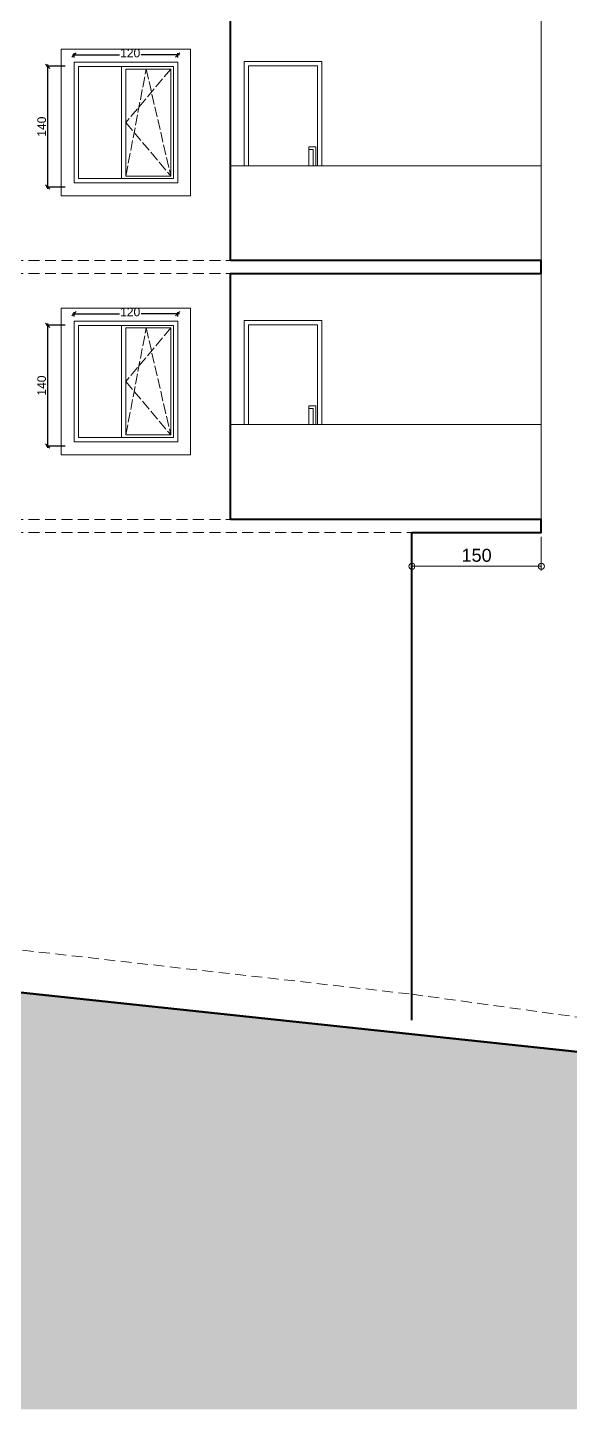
# Model space of a CAD drawing. Header units: millimetres. Extents: x 2990 to 12965, y 2692 to 30610.
# Drawn here: x 10031 to 10660, y 27394 to 28995 of the extents above; entities that cross this region are included whole.
import ezdxf

# ---------------------------------------------------------------- set-up
doc = ezdxf.new("R2010")
doc.units = ezdxf.units.MM
doc.linetypes.add('ACAD_ISO02W100', pattern=[15, 12, -3])
doc.linetypes.add('HIDDENX2', pattern=[19.05, 12.7, -6.35])
for name, color, linetype, lineweight in [('SEM_DIŞ ÖLÇÜLER', 140, 'Continuous', 13), ('SEM_DUVAR1', 136, 'Continuous', 40), ('SEM_IC OLCU', 140, 'Continuous', 13), ('SEM_KAPI', 30, 'Continuous', 18), ('SEM_KOLON1', 244, 'Continuous', 60), ('SEM_PENCERE', 133, 'Continuous', 13), ('SEM_TARAMA', 253, 'Continuous', 5), ('SEM_TEFRIS', 225, 'Continuous', 9), ('SEM_YAZI2', 53, 'Continuous', 9)]:
    doc.layers.add(name, color=color, linetype=linetype, lineweight=lineweight)
doc.styles.get("Standard").update_dxf_attribs({"font": 'arial.ttf'})
doc.styles.add('ÖLÇÜ YAZI', font='arial.ttf')
doc.dimstyles.new('1-50-2', dxfattribs={"dimtxt": 15, "dimasz": 7, "dimexe": 5, "dimexo": 5, "dimgap": 5, "dimtad": 1, "dimdec": 0, "dimtxsty": 'Standard', "dimblk": 'ORIGIN', "dimcen": 5, "dimdle": 7, "dimclrd": 256, "dimclre": 256, "dimclrt": 256, "dimadec": 0, "dimazin": 0, "dimtfac": 1, "dimtdec": 0, "dimtix": 1, "dimtmove": 0, "dimatfit": 3, "dimldrblk": 'ORIGIN', "dimfxl": 1, "dimlwd": -1, "dimlwe": -1, "dimarcsym": 0})
doc.dimstyles.new('ÖLÇÜ50', dxfattribs={"dimscale": 100, "dimtxt": 0.1, "dimasz": 0.05, "dimexe": 0.02, "dimexo": 0.1, "dimgap": 0.02, "dimtad": 1, "dimdec": 0, "dimrnd": 0.5, "dimzin": 9, "dimdsep": 46, "dimtxsty": 'ÖLÇÜ YAZI', "dimblk": 'OBLIQUE', "dimcen": 0, "dimdle": 0.02, "dimclrd": 256, "dimclre": 256, "dimclrt": 256, "dimadec": 0, "dimazin": 0, "dimtfac": 1, "dimtdec": 0, "dimtix": 1, "dimtmove": 2, "dimatfit": 3, "dimldrblk": 'DOT', "dimfxl": 0.2, "dimfxlon": 1, "dimarcsym": 0})

# ---------------------------------------------------------------- blocks, each defined once
blk = doc.blocks.new('_Oblique')
at = {"color": 0, "linetype": 'ByBlock', "lineweight": -2}
blk.add_line((-0.5, -0.5), (0.5, 0.5), dxfattribs=at)
blk = doc.blocks.new('*D1844')
at = {"layer": 'Defpoints', "color": 0, "transparency": 16777216}
for p in [(10054.7, 28650.4), (10086.4, 28650.4), (10086.4, 28510.4)]:
    blk.add_point(p, dxfattribs=at)
at = {"layer": 'SEM_IC OLCU', "lineweight": -2, "transparency": 16777216}
for p, q in [((10074.7, 28650.4), (10052.7, 28650.4)), ((10054.7, 28508.4), (10054.7, 28652.4)), ((10074.7, 28510.4), (10052.7, 28510.4))]:
    blk.add_line(p, q, dxfattribs=at)
at = {"layer": 'SEM_IC OLCU', "lineweight": -2, "transparency": 16777216, "xscale": 5, "yscale": 5, "zscale": 5}
for p, rotation in [((10054.7, 28650.4), 90), ((10054.7, 28510.4), 270)]:
    blk.add_blockref('_Oblique', p, dxfattribs=dict(at, rotation=rotation))
at = {"layer": 'SEM_IC OLCU', "transparency": 16777216, "insert": (10047.6, 28580.4), "char_height": 10, "attachment_point": 5, "rotation": 90, "style": 'ÖLÇÜ YAZI'}
blk.add_mtext('140', dxfattribs=at)
blk = doc.blocks.new('_Dot')
at = {"color": 0, "linetype": 'ByBlock', "lineweight": -2}
blk.add_line((-0.5, 0), (-1, 0), dxfattribs=at)
at = {"color": 0, "linetype": 'ByBlock', "const_width": 0.5}
blk.add_lwpolyline([(-0.25, 0, 1), (0.25, 0, 1)], format="xyb", close=True, dxfattribs=at)
blk = doc.blocks.new('*D1845')
at = {"layer": 'Defpoints', "color": 0, "transparency": 16777216}
for p in [(10205.2, 28663.6), (10085.2, 28650.4), (10205.2, 28650.4)]:
    blk.add_point(p, dxfattribs=at)
at = {"layer": 'SEM_IC OLCU', "lineweight": -2, "transparency": 16777216}
for p, q in [((10083.2, 28663.6), (10137.6, 28663.6)), ((10085.2, 28660.4), (10085.2, 28665.6)), ((10207.2, 28663.6), (10162.8, 28663.6)), ((10205.2, 28660.4), (10205.2, 28665.6))]:
    blk.add_line(p, q, dxfattribs=at)
at = {"layer": 'SEM_IC OLCU', "lineweight": -2, "transparency": 16777216, "xscale": 5, "yscale": 5, "zscale": 5, "rotation": 180}
blk.add_blockref('_Oblique', (10085.2, 28663.6), dxfattribs=at)
at = {"layer": 'SEM_IC OLCU', "lineweight": -2, "transparency": 16777216, "xscale": 5, "yscale": 5, "zscale": 5}
blk.add_blockref('_Oblique', (10205.2, 28663.6), dxfattribs=at)
at = {"layer": 'SEM_IC OLCU', "transparency": 16777216, "insert": (10150.2, 28665.7), "char_height": 10, "attachment_point": 5, "style": 'ÖLÇÜ YAZI'}
blk.add_mtext('120', dxfattribs=at)
blk = doc.blocks.new('*D1853')
at = {"layer": 'Defpoints', "color": 0, "transparency": 16777216}
for p in [(10054.7, 28950.4), (10086.4, 28950.4), (10086.4, 28810.4)]:
    blk.add_point(p, dxfattribs=at)
at = {"layer": 'SEM_IC OLCU', "lineweight": -2, "transparency": 16777216}
for p, q in [((10074.7, 28950.4), (10052.7, 28950.4)), ((10054.7, 28808.4), (10054.7, 28952.4)), ((10074.7, 28810.4), (10052.7, 28810.4))]:
    blk.add_line(p, q, dxfattribs=at)
at = {"layer": 'SEM_IC OLCU', "lineweight": -2, "transparency": 16777216, "xscale": 5, "yscale": 5, "zscale": 5}
for p, rotation in [((10054.7, 28950.4), 90), ((10054.7, 28810.4), 270)]:
    blk.add_blockref('_Oblique', p, dxfattribs=dict(at, rotation=rotation))
at = {"layer": 'SEM_IC OLCU', "transparency": 16777216, "insert": (10047.6, 28880.4), "char_height": 10, "attachment_point": 5, "rotation": 90, "style": 'ÖLÇÜ YAZI'}
blk.add_mtext('140', dxfattribs=at)
blk = doc.blocks.new('*D1854')
at = {"layer": 'Defpoints', "color": 0, "transparency": 16777216}
for p in [(10205.2, 28963.6), (10085.2, 28950.4), (10205.2, 28950.4)]:
    blk.add_point(p, dxfattribs=at)
at = {"layer": 'SEM_IC OLCU', "lineweight": -2, "transparency": 16777216}
for p, q in [((10083.2, 28963.6), (10137.6, 28963.6)), ((10085.2, 28960.4), (10085.2, 28965.6)), ((10207.2, 28963.6), (10162.8, 28963.6)), ((10205.2, 28960.4), (10205.2, 28965.6))]:
    blk.add_line(p, q, dxfattribs=at)
at = {"layer": 'SEM_IC OLCU', "lineweight": -2, "transparency": 16777216, "xscale": 5, "yscale": 5, "zscale": 5, "rotation": 180}
blk.add_blockref('_Oblique', (10085.2, 28963.6), dxfattribs=at)
at = {"layer": 'SEM_IC OLCU', "lineweight": -2, "transparency": 16777216, "xscale": 5, "yscale": 5, "zscale": 5}
blk.add_blockref('_Oblique', (10205.2, 28963.6), dxfattribs=at)
at = {"layer": 'SEM_IC OLCU', "transparency": 16777216, "insert": (10150.2, 28965.7), "char_height": 10, "attachment_point": 5, "style": 'ÖLÇÜ YAZI'}
blk.add_mtext('120', dxfattribs=at)
blk = doc.blocks.new('_Origin')
at = {"color": 0, "linetype": 'ByBlock', "lineweight": -2}
blk.add_line((0, 0), (-1, 0), dxfattribs=at)
blk.add_circle((0, 0), 0.5, dxfattribs=at)
blk = doc.blocks.new('*D1858')
at = {"layer": 'Defpoints', "color": 0, "transparency": 16777216}
for p in [(10476.6, 28410.2, 0), (10626.6, 28410.2), (10626.6, 28371.1)]:
    blk.add_point(p, dxfattribs=at)
at = {"layer": 'SEM_DIŞ ÖLÇÜLER', "transparency": 16777216}
for p, q in [((10476.6, 28405.2), (10476.6, 28366.1)), ((10626.6, 28405.2), (10626.6, 28366.1)), ((10483.6, 28371.1), (10619.6, 28371.1))]:
    blk.add_line(p, q, dxfattribs=at)
at = {"layer": 'SEM_DIŞ ÖLÇÜLER', "transparency": 16777216, "xscale": 7, "yscale": 7, "zscale": 7, "rotation": 180}
blk.add_blockref('_Origin', (10476.6, 28371.1), dxfattribs=at)
at = {"layer": 'SEM_DIŞ ÖLÇÜLER', "transparency": 16777216, "xscale": 7, "yscale": 7, "zscale": 7}
blk.add_blockref('_Origin', (10626.6, 28371.1), dxfattribs=at)
at = {"layer": 'SEM_DIŞ ÖLÇÜLER', "transparency": 16777216, "insert": (10551.6, 28383.7), "char_height": 15, "attachment_point": 5}
blk.add_mtext('150', dxfattribs=at)

msp = doc.modelspace()

# ---------------------------------------------------------------- hatches: boundary and pattern name
at = {"layer": 'SEM_TARAMA', "linetype": 'HIDDENX2', "transparency": 33554633}
h = msp.add_hatch(dxfattribs=at)
h.set_pattern_fill('AR-CONC', color=256)
h.set_pattern_definition([(50, (-44877.8, 14458.52), (182.18467, -15.9391), [19.05, -209.55]), (355, (-44877.8, 14458.52), (-35.2434, 191.05685), [15.24, -167.6406]), (100.45144, (-44862.62, 14457.19), (146.94125, 175.11775), [16.19, -178.09024]), (46.1842, (-44877.8, 14509.32), (271.079, -42.0423), [28.575, -314.325]), (96.63556, (-44855.21, 14505.82), (237.4041, 247.4261), [24.285, -267.1356]), (351.18415, (-44877.8, 14509.32), (237.4041, 247.4261), [22.86, -251.4597]), (21, (-44852.4, 14496.62), (151.6144, -102.2652), [19.05, -209.55]), (326, (-44852.4, 14496.62), (61.802, 184.18797), [15.24, -167.64]), (71.45144, (-44839.77, 14488.1), (213.4164, 81.92277), [16.19, -178.08994]), (37.5, (-44877.805, 14458.52), (3.0886, 84.55504), [0, -165.608, 0, -170.18, 0, -168.275]), (7.5, (-44877.805, 14458.52), (66.81966, 100.18057), [0, -97.028, 0, -161.798, 0, -64.135]), (327.5, (-44934.45, 14458.52), (135.590595, -5.728744), [0, -63.5, 0, -198.12, 0, -262.89]), (317.5, (-44959.85, 14458.52), (148.12918, 25.4265), [0, -82.55, 0, -131.572, 0, -186.69])])
h.paths.add_polyline_path([(11933.6, 27394.2), (11933.6, 27673.2), (11924.2, 27674.2), (11888.5, 27674.2), (11888.5, 27678), (10922.3, 27781.2), (10922.3, 27550.2), (10982.3, 27550.2), (10982.3, 27470.2), (10922.3, 27470.2), (8946.6, 27470.2), (8946.6, 27992.3), (8941.6, 27992.8), (8941.6, 27645.2), (7362.1, 27645.2), (7302.1, 27645.2), (7302.1, 27725.2), (7362.1, 27725.2), (7362.1, 28125.2), (7362.1, 28161.6), (6861.1, 28215.2), (6861.1, 27394.2)])
h.paths.add_polyline_path([(7362.1, 27725.2), (7302.1, 27725.2), (7302.1, 27645.2), (7362.1, 27645.2), (8941.6, 27645.2), (8941.6, 27725.2)], flags=17)
h.paths.add_polyline_path([(10922.3, 27470.2), (10982.3, 27470.2), (10982.3, 27550.2), (10922.3, 27550.2), (8946.6, 27550.2), (8946.6, 27470.2)], flags=16)
h.paths.add_polyline_path([(10897.3, 27550.2), (10897.3, 27650.2), (8971.6, 27650.2), (8971.6, 27550.2)], flags=16)
h.paths.add_polyline_path([(8946.6, 27670.2), (8946.6, 27550.2), (8971.6, 27550.2), (8971.6, 27650.2), (10897.3, 27650.2), (10897.3, 27550.2), (10922.3, 27550.2), (10922.3, 27670.2)], flags=17)
h.paths.add_polyline_path([(8916.6, 27725.2), (8916.6, 27805.2), (7387.1, 27805.2), (7387.1, 27725.2)], flags=16)
h.paths.add_polyline_path([(8946.6, 27670.2), (10922.3, 27670.2), (10922.3, 27781.2), (8946.6, 27992.3)], flags=17)
h.paths.add_polyline_path([(8941.6, 27825.2), (7362.1, 27825.2), (7362.1, 27725.2), (7387.1, 27725.2), (7387.1, 27805.2), (8916.6, 27805.2), (8916.6, 27725.2), (8941.6, 27725.2)], flags=17)
h.paths.add_polyline_path([(8941.6, 27825.2), (8941.6, 27992.8), (7843.8, 28110.2), (7421.2, 28110.2), (7421.2, 27825.2)], flags=17)
h.paths.add_polyline_path([(7362.1, 27825.2), (7421.2, 27825.2), (7421.2, 28110.2), (7362.1, 28110.2)], flags=17)
h.paths.add_polyline_path([(7421.2, 28125.2), (7421.2, 28155.3), (7362.1, 28161.6), (7362.1, 28125.2)], flags=17)
h.paths.add_polyline_path([(7421.2, 28110.2), (7421.2, 28125.2), (7362.1, 28125.2), (7362.1, 28110.2)], flags=17)
h.paths.add_polyline_path([(7421.2, 28155.3), (7421.2, 28125.2), (7703.4, 28125.2)], flags=17)
h.paths.add_polyline_path([(7843.8, 28110.2), (7703.4, 28125.2), (7421.2, 28125.2), (7421.2, 28110.2)], flags=17)
h.paths.add_polyline_path([(11825.1, 27673.8), (11889.3, 27673.5), (11889.4, 27694.1), (11825.1, 27694.4)], flags=24)
h.paths.add_polyline_path([(6846.6, 27649.8), (7013.2, 27649), (7013.3, 27669.9), (6846.7, 27670.6)], flags=9)
h.paths.add_polyline_path([(6848, 27727.9), (7018.9, 27727.2), (7019.1, 27751.7), (6848.1, 27752.5)], flags=9)
h.paths.add_polyline_path([(6920.4, 27935.1), (7151.3, 27935.1), (7151.3, 27967.7), (6920.4, 27967.7)], flags=24)
h.paths.add_polyline_path([(11794.2, 27473.2), (11960.8, 27472.5), (11960.9, 27493.3), (11794.3, 27494.1)], flags=9)
h.paths.add_polyline_path([(11790.5, 27552.6), (11961.4, 27551.8), (11961.5, 27576.4), (11790.6, 27577.2)], flags=9)

# ---------------------------------------------------------------- linework, layer by layer
at = {"layer": 'SEM_DUVAR1'}
msp.add_line((10476.6, 27845.1), (10476.6, 28410.2, 0), dxfattribs=at)
at = {"layer": 'SEM_DUVAR1', "elevation": 0}
for points in [[(10266.6, 28725.2), (10266.6, 29010.2), (10626.6, 29010.2), (10626.6, 29025.2), (10266.6, 29025.2)], [(10266.6, 28425.2), (10266.6, 28710.2), (10626.6, 28710.2), (10626.6, 28725.2), (10266.6, 28725.2)], [(10476.6, 28410.2), (10626.6, 28410.2), (10626.6, 28425.2), (10266.6, 28425.2)]]:
    msp.add_lwpolyline(points, dxfattribs=at)
at = {"layer": 'SEM_KAPI', "elevation": 0}
for points in [[(10282.2, 28835.2), (10282.2, 28955.9), (10372.2, 28955.9), (10372.2, 28835.2)], [(10367.2, 28835.2), (10367.2, 28950.9), (10287.2, 28950.9), (10287.2, 28835.2)], [(10357.2, 28835.2), (10357.2, 28856.9), (10365.2, 28856.9), (10365.2, 28835.2)], [(10357.2, 28853.9), (10362.2, 28853.9), (10362.2, 28835.2)], [(10282.2, 28535.2), (10282.2, 28655.9), (10372.2, 28655.9), (10372.2, 28535.2)], [(10367.2, 28535.2), (10367.2, 28650.9), (10287.2, 28650.9), (10287.2, 28535.2)], [(10357.2, 28535.2), (10357.2, 28556.9), (10365.2, 28556.9), (10365.2, 28535.2)], [(10357.2, 28553.9), (10362.2, 28553.9), (10362.2, 28535.2)]]:
    msp.add_lwpolyline(points, dxfattribs=at)
at = {"layer": 'SEM_KOLON1'}
msp.add_line((6861.1, 28215.2), (11933.6, 27673.2), dxfattribs=at)
at = {"layer": 'SEM_PENCERE', "transparency": 33554628}
for p, q in [((10140.2, 28950.2), (10140.2, 28820.2)), ((10140.2, 28650.2), (10140.2, 28520.2))]:
    msp.add_line(p, q, dxfattribs=at)
for points in [[(10070.2, 28970.2), (10220.2, 28970.2), (10220.2, 28800.2), (10070.2, 28800.2)], [(10085.2, 28955.2), (10205.2, 28955.2), (10205.2, 28815.2), (10085.2, 28815.2)], [(10090.2, 28950.2), (10200.2, 28950.2), (10200.2, 28820.2), (10090.2, 28820.2)], [(10197.2, 28947.2), (10145.2, 28947.2), (10145.2, 28823.2), (10197.2, 28823.2)], [(10070.2, 28670.2), (10220.2, 28670.2), (10220.2, 28500.2), (10070.2, 28500.2)], [(10085.2, 28655.2), (10205.2, 28655.2), (10205.2, 28515.2), (10085.2, 28515.2)], [(10090.2, 28650.2), (10200.2, 28650.2), (10200.2, 28520.2), (10090.2, 28520.2)], [(10197.2, 28647.2), (10145.2, 28647.2), (10145.2, 28523.2), (10197.2, 28523.2)]]:
    msp.add_lwpolyline(points, close=True, dxfattribs=at)
at = {"layer": 'SEM_PENCERE', "linetype": 'ACAD_ISO02W100', "transparency": 33554628}
for points in [[(10197.2, 28947.2), (10145.2, 28885.2), (10197.2, 28823.2)], [(10145.2, 28823.2), (10168.7, 28947.2), (10197.2, 28823.2)], [(10197.2, 28647.2), (10145.2, 28585.2), (10197.2, 28523.2)], [(10145.2, 28523.2), (10168.7, 28647.2), (10197.2, 28523.2)]]:
    msp.add_lwpolyline(points, dxfattribs=at)
at = {"layer": 'SEM_TEFRIS'}
for p, q in [((10626.6, 28710.2), (10626.6, 29025.2)), ((10266.6, 28835.2, 0), (10626.6, 28835.2, 0)), ((10626.6, 28410.2), (10626.6, 28725.2)), ((10266.6, 28535.2, 0), (10626.6, 28535.2, 0))]:
    msp.add_line(p, q, dxfattribs=at)
at = {"layer": 'SEM_YAZI2', "linetype": 'HIDDENX2', "transparency": 33554633}
for p, q in [((8946.6, 28725.2), (10626.6, 28725.2, 0)), ((8946.6, 28710.2), (10626.6, 28710.2, 0)), ((8946.6, 28425.2), (10626.6, 28425.2, 0)), ((8946.6, 28410.2), (10626.6, 28410.2, 0))]:
    msp.add_line(p, q, dxfattribs=at)
at = {"layer": 'SEM_YAZI2', "color": 3, "linetype": 'HIDDENX2', "transparency": 33554633}
msp.add_lwpolyline([(6861.1, 28263.2), (7421.2, 28222.2), (8941.6, 28048.2), (8946.6, 28048.2), (10476.8, 27875.2), (11933.6, 27674.2)], dxfattribs=at)

# ---------------------------------------------------------------- dimensions: what is measured, and where the dimension line sits
at = {"layer": 'SEM_DIŞ ÖLÇÜLER'}
dim = msp.add_linear_dim(base=(10626.6, 28371.1), p1=(10476.6, 28410.2, 0), p2=(10626.6, 28410.2), angle=0, dimstyle='1-50-2', dxfattribs=at)
dim.commit()
dim.dimension.update_dxf_attribs({"geometry": '*D1858', "text_midpoint": (10551.6, 28371.1), "dimtype": 161})
at = {"layer": 'SEM_IC OLCU', "transparency": 33554628}
for base, p1, p2, picture, middle in [((10205.2, 28963.6), (10085.2, 28950.4), (10205.2, 28950.4), '*D1854', (10150.2, 28965.7)), ((10205.2, 28663.6), (10085.2, 28650.4), (10205.2, 28650.4), '*D1845', (10150.2, 28665.7))]:
    dim = msp.add_linear_dim(base=base, p1=p1, p2=p2, angle=180, dimstyle='ÖLÇÜ50', dxfattribs=at)
    dim.commit()
    dim.dimension.update_dxf_attribs({"geometry": picture, "text_midpoint": middle, "dimtype": 160})
for base, p1, p2, picture, middle in [((10054.7, 28950.4), (10086.4, 28810.4), (10086.4, 28950.4), '*D1853', (10047.6, 28880.4)), ((10054.7, 28650.4), (10086.4, 28510.4), (10086.4, 28650.4), '*D1844', (10047.6, 28580.4))]:
    dim = msp.add_linear_dim(base=base, p1=p1, p2=p2, angle=90, dimstyle='ÖLÇÜ50', dxfattribs=at)
    dim.commit()
    dim.dimension.update_dxf_attribs({"geometry": picture, "text_midpoint": middle})

doc.saveas('drawing.dxf')
